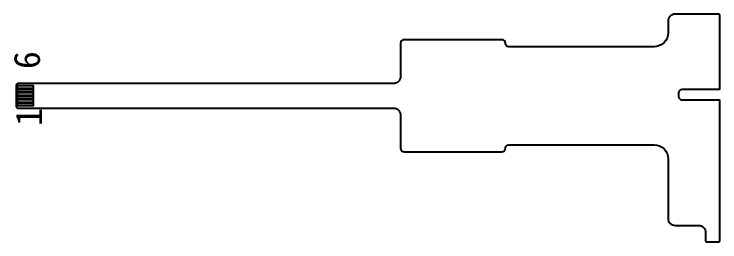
# Model space of a CAD drawing. Extents: x 23 to 280686, y -58 to 9807.
# Drawn here: x 280585.5 to 280686.4, y 9774.3 to 9806.8 of the extents above; entities that cross this region are included whole.
import ezdxf

# ---------------------------------------------------------------- set-up
doc = ezdxf.new("R2010")
doc.units = 0
doc.header["$LTSCALE"] = 23.1
doc.layers.get('0').update_dxf_attribs({"linetype": 'CONTINUOUS'})
doc.layers.add('FPC', color=30, linetype='CONTINUOUS')
doc.styles.add('宋体', font='')
doc.styles.get('宋体').set_extended_font_data('SimSun')

msp = doc.modelspace()

# ---------------------------------------------------------------- linework, layer by layer
at = {"color": 4, "linetype": 'Continuous'}
for points in [[(280585.904, 9796.579), (280585.904, 9796.279), (280588.254, 9796.279), (280588.254, 9796.579), (280585.904, 9796.579)], [(280585.904, 9796.079), (280585.904, 9795.779), (280588.254, 9795.779), (280588.254, 9796.079), (280585.904, 9796.079)], [(280585.904, 9795.579), (280585.904, 9795.279), (280588.254, 9795.279), (280588.254, 9795.579), (280585.904, 9795.579)], [(280585.904, 9795.079), (280585.904, 9794.779), (280588.254, 9794.779), (280588.254, 9795.079), (280585.904, 9795.079)], [(280585.904, 9794.579), (280585.904, 9794.279), (280588.254, 9794.279), (280588.254, 9794.579), (280585.904, 9794.579)], [(280585.904, 9794.079), (280585.904, 9793.779), (280588.254, 9793.779), (280588.254, 9794.079), (280585.904, 9794.079)]]:
    msp.add_lwpolyline(points, close=True, dxfattribs=at)
at = {"layer": 'FPC', "linetype": 'Continuous'}
msp.add_lwpolyline([(280684.394, 9775.679), (280684.394, 9774.529, 0.4142136), (280684.594, 9774.329), (280686.244, 9774.329, 0.4142136), (280686.444, 9774.529), (280686.444, 9794.529), (280681.094, 9794.529, -0.4142136), (280680.594, 9795.029), (280680.594, 9795.629, -0.4142136), (280681.094, 9796.129), (280686.444, 9796.129), (280686.444, 9806.629, 0.4142136), (280686.244, 9806.829), (280680.039, 9806.829, 0.4142136), (280679.039, 9805.829), (280679.039, 9804.179, -0.4142136), (280677.039, 9802.179), (280656.254, 9802.179, -0.4142136), (280655.754, 9802.679), (280655.754, 9802.679, 0.4142136), (280655.254, 9803.179), (280641.254, 9803.179, 0.4142136), (280640.754, 9802.679), (280640.754, 9797.929, -0.4142136), (280639.754, 9796.929), (280586.054, 9796.929, 0.4142136), (280585.754, 9796.629), (280585.754, 9793.729, 0.4142136), (280586.054, 9793.429), (280639.754, 9793.429, -0.4142136), (280640.754, 9792.429), (280640.754, 9787.679, 0.4142136), (280641.254, 9787.179), (280655.254, 9787.179, 0.4142136), (280655.754, 9787.679), (280655.754, 9787.679, -0.4142136), (280656.254, 9788.179), (280677.039, 9788.179, -0.4142136), (280679.039, 9786.179), (280679.039, 9777.679, 0.4142136), (280680.039, 9776.679), (280683.394, 9776.679, -0.4142136)], format="xyb", close=True, dxfattribs=at)

# ---------------------------------------------------------------- texts
at = {"char_height": 3.75, "attachment_point": 7, "rotation": 90, "style": '宋体'}
for s, insert, width in [('6', (280589.239, 9798.993), 9.98032), ('1', (280589.447, 9790.872), 4.8862)]:
    msp.add_mtext(s, dxfattribs=dict(at, insert=insert, width=width))

doc.saveas('drawing.dxf')
